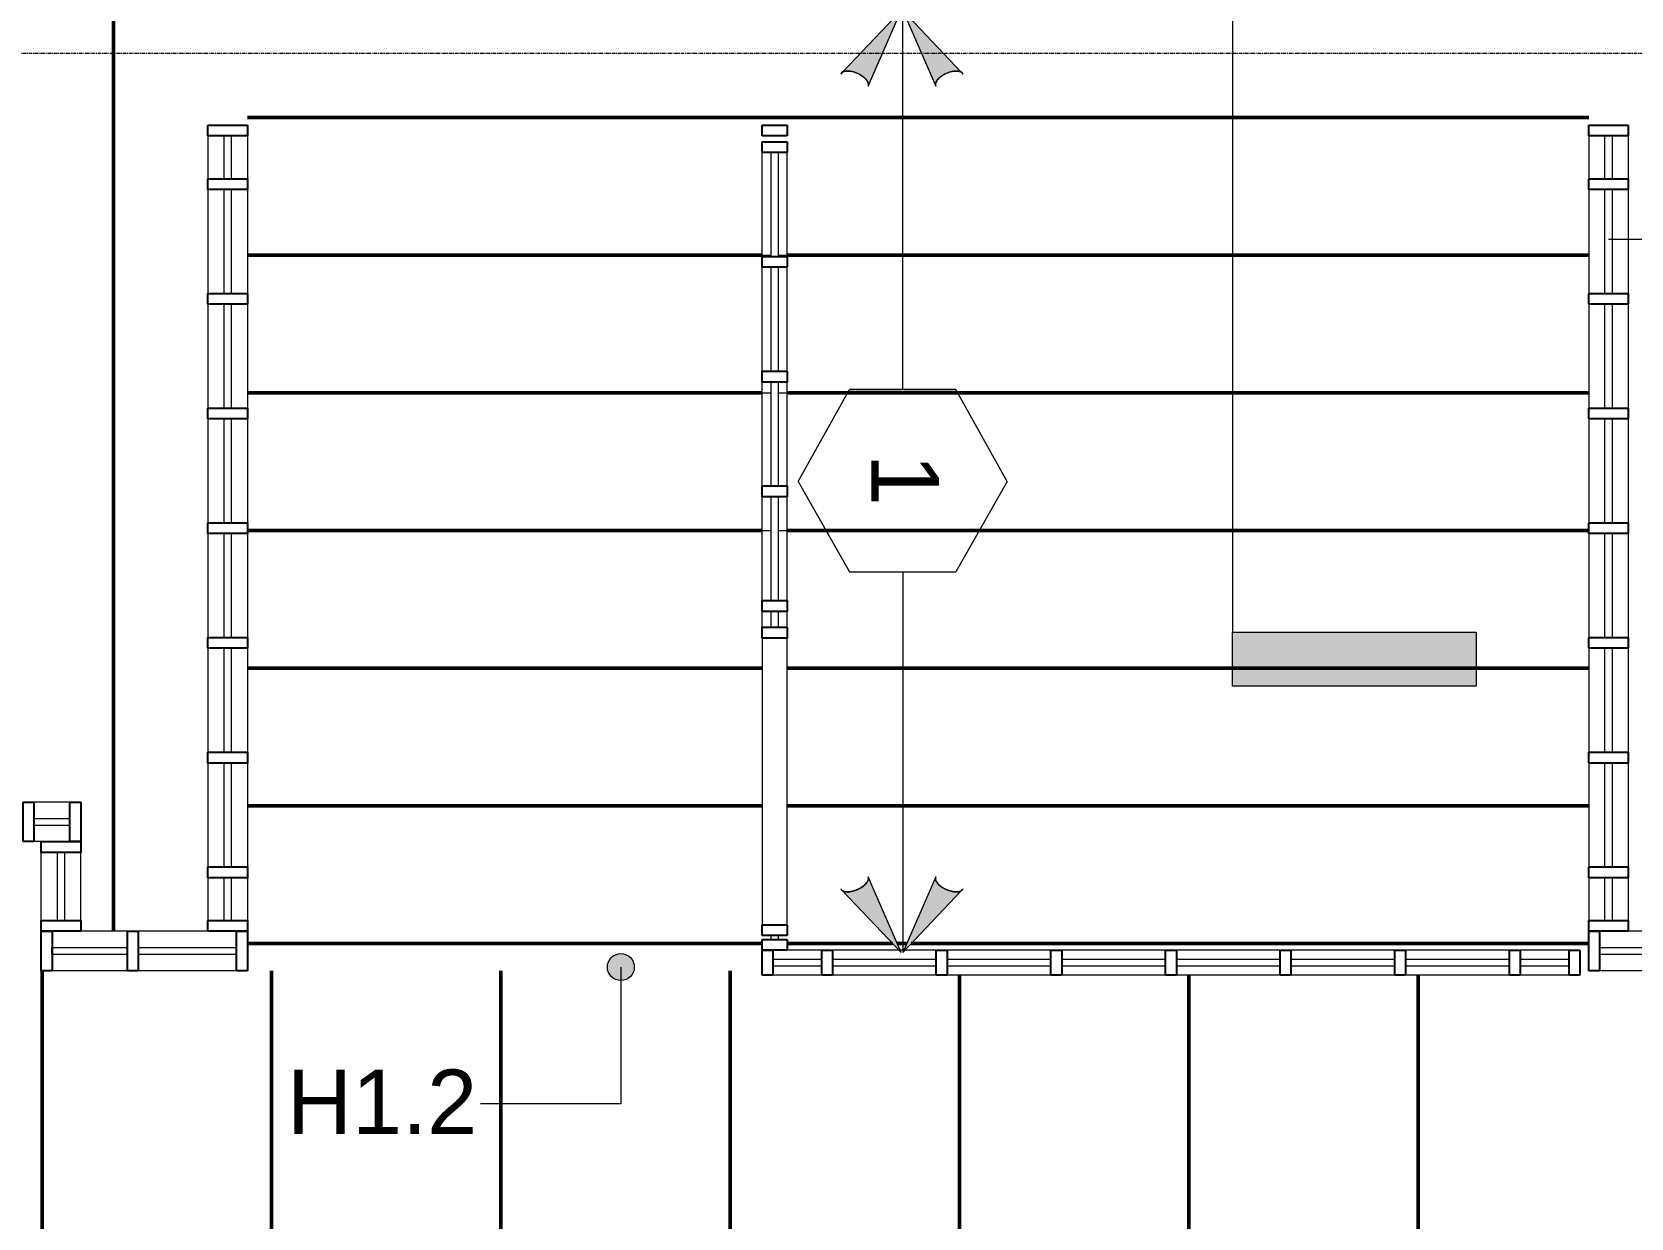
# Model space of a CAD drawing. Header units: inches. Extents: x -4036 to -1914, y 2 to 12338.
# Drawn here: x -2740 to -2516.8, y 11684.7 to 11850.2 of the extents above; entities that cross this region are included whole.
import ezdxf

# ---------------------------------------------------------------- set-up
doc = ezdxf.new("R2010")
doc.units = ezdxf.units.IN
doc.header["$MEASUREMENT"] = 0
doc.linetypes.add('Línea de rejilla', pattern=[0.875, 0.5, -0.125, 0.125, -0.125])
for name, color, linetype, lineweight in [('A-ANNO-NOTE', 131, 'Continuous', 9), ('A-DETL-GENF', 92, 'Continuous', 9), ('A-GLAZ-CURT', 52, 'Continuous', 9), ('A-GLAZ-CWMG', 51, 'Continuous', 9), ('A-WALL-IDEN', 211, 'Continuous', 9), ('G-ANNO-SYMB', 111, 'Continuous', 9), ('S-BEAM', 12, 'Continuous', 9), ('S-BEAM-ANLY', 10, 'Continuous', 50), ('S-BEAM-IDEN', 2, 'Continuous', 9), ('S-GRID', 1, 'Continuous', 9)]:
    doc.layers.add(name, color=color, linetype=linetype, lineweight=lineweight)
doc.styles.add('Arial', font='arial.ttf', dxfattribs={"height": 9.448819})
doc.styles.add('Arial_3', font='arial.ttf', dxfattribs={"height": 9})

# ---------------------------------------------------------------- blocks, each defined once
blk = doc.blocks.new('TRUSS - 22_-1509133-FRAMING PLAN - 2ND FLOOR')
at = {"layer": 'S-BEAM'}
blk.add_line((93.60625, 0), (-93.60625, 0), dxfattribs=at)
blk = doc.blocks.new('TRUSS - 22_-V1-FRAMING PLAN - 2ND FLOOR')
at = {"layer": 'S-BEAM'}
for p, q in [((19.52, 0), (-93.61, 0)), ((93.61, 0), (20.52, 0))]:
    blk.add_line(p, q, dxfattribs=at)
blk = doc.blocks.new('TRUSS - 22_-V2-FRAMING PLAN - 2ND FLOOR')
at = {"layer": 'S-BEAM'}
for p, q in [((18.27, 0), (-93.61, 0)), ((93.61, 0), (21.77, 0))]:
    blk.add_line(p, q, dxfattribs=at)
blk = doc.blocks.new('System Panel - PlyWood-1273295-FRAMING PLAN - 2ND FLOOR')
at = {"layer": 'A-GLAZ-CURT', "lineweight": 18}
for p, q in [((-3.41, -0.5), (-3.41, 0.5)), ((-3.41, 0.5), (3.41, 0.5)), ((3.41, 0.5), (3.41, -0.5)), ((3.41, -0.5), (-3.41, -0.5))]:
    blk.add_line(p, q, dxfattribs=at)
blk = doc.blocks.new('System Panel - PlyWood-765557-FRAMING PLAN - 2ND FLOOR')
at = {"layer": 'A-GLAZ-CURT', "lineweight": 18}
for p, q in [((-7.25, -0.5), (-7.25, 0.5)), ((-7.25, 0.5), (7.25, 0.5)), ((7.25, 0.5), (7.25, -0.5)), ((7.25, -0.5), (-7.25, -0.5))]:
    blk.add_line(p, q, dxfattribs=at)
blk = doc.blocks.new('Rectangular Mullion - 3 1_2_-1273291-FRAMING PLAN - 2ND FLOOR')
at = {"layer": 'A-GLAZ-CWMG'}
for p, q in [((-2525.45, 11722.11), (-2532.26, 11722.11)), ((-2525.45, 11718.61), (-2532.26, 11718.61))]:
    blk.add_line(p, q, dxfattribs=at)
blk = doc.blocks.new('Rectangular Mullion - 3 1_2_-735841-FRAMING PLAN - 2ND FLOOR')
at = {"layer": 'A-GLAZ-CWMG'}
for p, q in [((-3206.07, 10485.26), (-3206.07, 10499.76)), ((-3202.57, 10485.26), (-3202.57, 10499.76))]:
    blk.add_line(p, q, dxfattribs=at)
blk = doc.blocks.new('Rectangular Mullion - 3 1_2_-V3-FRAMING PLAN - 2ND FLOOR')
at = {"layer": 'A-GLAZ-CWMG'}
for p, q in [((-2618.98, 11722.11), (-2628.26, 11722.11)), ((-2618.29, 11722.11), (-2618.83, 11722.11)), ((-2613.76, 11722.11), (-2618.14, 11722.11)), ((-2613.76, 11718.61), (-2628.26, 11718.61))]:
    blk.add_line(p, q, dxfattribs=at)
blk = doc.blocks.new('Rectangular Mullion - 3 1_2_-1273167-FRAMING PLAN - 2ND FLOOR')
at = {"layer": 'A-GLAZ-CWMG', "lineweight": 25}
for p, q in [((0, 1.75), (-1.5, 1.75)), ((-1.5, 1.75), (-1.5, -1.75)), ((0, -1.75), (0, 1.75)), ((-1.5, -1.75), (0, -1.75))]:
    blk.add_line(p, q, dxfattribs=at)
blk = doc.blocks.new('Rectangular Mullion - 3 1_2_-1273163-FRAMING PLAN - 2ND FLOOR')
at = {"layer": 'A-GLAZ-CWMG', "lineweight": 25}
for p, q in [((-1.5, 1.75), (0, 1.75)), ((-1.5, -1.75), (-1.5, 1.75)), ((0, 1.75), (0, -1.75)), ((0, -1.75), (-1.5, -1.75))]:
    blk.add_line(p, q, dxfattribs=at)
blk = doc.blocks.new('Rectangular Mullion - 3 1_2_-1273162-FRAMING PLAN - 2ND FLOOR')
at = {"layer": 'A-GLAZ-CWMG', "lineweight": 25}
for p, q in [((0.75, 1.75), (-0.75, 1.75)), ((-0.75, 1.75), (-0.75, -1.75)), ((0.75, -1.75), (0.75, 1.75)), ((-0.75, -1.75), (0.75, -1.75))]:
    blk.add_line(p, q, dxfattribs=at)
blk = doc.blocks.new('System Panel - PlyWood-1273181-FRAMING PLAN - 2ND FLOOR')
at = {"layer": 'A-GLAZ-CURT', "lineweight": 18}
for p, q in [((-2.99, -0.5), (-2.99, 0.5)), ((-2.99, 0.5), (2.99, 0.5)), ((2.99, 0.5), (2.99, -0.5)), ((2.99, -0.5), (-2.99, -0.5))]:
    blk.add_line(p, q, dxfattribs=at)
blk = doc.blocks.new('System Panel - PlyWood-764936-FRAMING PLAN - 2ND FLOOR')
at = {"layer": 'A-GLAZ-CURT', "lineweight": 18}
for p, q in [((-7.25, -0.5), (-7.25, 0.5)), ((-7.25, 0.5), (7.25, 0.5)), ((7.25, 0.5), (7.25, -0.5)), ((7.25, -0.5), (-7.25, -0.5))]:
    blk.add_line(p, q, dxfattribs=at)
blk = doc.blocks.new('Rectangular Mullion - 5 1_2_-748981-FRAMING PLAN - 2ND FLOOR')
at = {"layer": 'A-GLAZ-CWMG'}
for p, q in [((-2522.7, 11828.21), (-2522.7, 11813.71)), ((-2517.2, 11828.21), (-2517.2, 11813.71))]:
    blk.add_line(p, q, dxfattribs=at)
blk = doc.blocks.new('Rectangular Mullion - 5 1_2_-748986-FRAMING PLAN - 2ND FLOOR')
at = {"layer": 'A-GLAZ-CWMG', "lineweight": 25}
for p, q in [((0, 2.75), (-1.5, 2.75)), ((-1.5, 2.75), (-1.5, -2.75)), ((0, -2.75), (0, 2.75)), ((-1.5, -2.75), (0, -2.75))]:
    blk.add_line(p, q, dxfattribs=at)
blk = doc.blocks.new('Rectangular Mullion - 5 1_2_-748987-FRAMING PLAN - 2ND FLOOR')
at = {"layer": 'A-GLAZ-CWMG', "lineweight": 25}
for p, q in [((-1.5, 2.75), (0, 2.75)), ((-1.5, -2.75), (-1.5, 2.75)), ((0, 2.75), (0, -2.75)), ((0, -2.75), (-1.5, -2.75))]:
    blk.add_line(p, q, dxfattribs=at)
blk = doc.blocks.new('Rectangular Mullion - 5 1_2_-748984-FRAMING PLAN - 2ND FLOOR')
at = {"layer": 'A-GLAZ-CWMG', "lineweight": 25}
for p, q in [((0.75, 2.75), (-0.75, 2.75)), ((-0.75, 2.75), (-0.75, -2.75)), ((0.75, -2.75), (0.75, 2.75)), ((-0.75, -2.75), (0.75, -2.75))]:
    blk.add_line(p, q, dxfattribs=at)
blk = doc.blocks.new('System Panel - PlyWood-764934-FRAMING PLAN - 2ND FLOOR')
at = {"layer": 'A-GLAZ-CURT', "lineweight": 18}
for p, q in [((-6.88, -0.5), (-6.88, 0.5)), ((-6.88, 0.5), (6.88, 0.5)), ((6.88, 0.5), (6.88, -0.5)), ((6.88, -0.5), (-6.88, -0.5))]:
    blk.add_line(p, q, dxfattribs=at)
blk = doc.blocks.new('System Panel - PlyWood-1273150-FRAMING PLAN - 2ND FLOOR')
at = {"layer": 'A-GLAZ-CURT', "lineweight": 18}
for p, q in [((-5.26, -0.5), (-5.26, 0.5)), ((-5.26, 0.5), (5.26, 0.5)), ((5.26, 0.5), (5.26, -0.5)), ((5.26, -0.5), (-5.26, -0.5))]:
    blk.add_line(p, q, dxfattribs=at)
blk = doc.blocks.new('Rectangular Mullion - 5 1_2_-1273148-FRAMING PLAN - 2ND FLOOR')
at = {"layer": 'A-GLAZ-CWMG'}
for p, q in [((-2726.66, 11724.74), (-2733.17, 11724.74)), ((-2726.66, 11719.24), (-2737.17, 11719.24))]:
    blk.add_line(p, q, dxfattribs=at)
blk = doc.blocks.new('Rectangular Mullion - 5 1_2_-V4-FRAMING PLAN - 2ND FLOOR')
at = {"layer": 'A-GLAZ-CWMG'}
for p, q in [((-2715.41, 11724.74), (-2725.16, 11724.74)), ((-2711.41, 11719.24), (-2725.16, 11719.24))]:
    blk.add_line(p, q, dxfattribs=at)
blk = doc.blocks.new('System Panel - PlyWood-1273104-FRAMING PLAN - 2ND FLOOR')
at = {"layer": 'A-GLAZ-CURT', "lineweight": 18}
for p, q in [((-4.75, -0.5), (-4.75, 0.5)), ((-4.75, 0.5), (4.75, 0.5)), ((4.75, 0.5), (4.75, -0.5)), ((4.75, -0.5), (-4.75, -0.5))]:
    blk.add_line(p, q, dxfattribs=at)
blk = doc.blocks.new('Rectangular Mullion - 5 1_2_-1273105-FRAMING PLAN - 2ND FLOOR')
at = {"layer": 'A-GLAZ-CWMG'}
for p, q in [((-2738.67, 11726.24), (-2738.67, 11735.74)), ((-2733.17, 11726.24), (-2733.17, 11735.74))]:
    blk.add_line(p, q, dxfattribs=at)
blk = doc.blocks.new('Rectangular Mullion - 5 1_2_-753149-FRAMING PLAN - 2ND FLOOR')
at = {"layer": 'A-GLAZ-CWMG', "lineweight": 25}
for p, q in [((0, 2.75), (-1.5, 2.75)), ((-1.5, 2.75), (-1.5, -2.75)), ((0, -2.75), (0, 2.75)), ((-1.5, -2.75), (0, -2.75))]:
    blk.add_line(p, q, dxfattribs=at)
blk = doc.blocks.new('Rectangular Mullion - 5 1_2_-753150-FRAMING PLAN - 2ND FLOOR')
at = {"layer": 'A-GLAZ-CWMG', "lineweight": 25}
for p, q in [((-1.5, 2.75), (0, 2.75)), ((-1.5, -2.75), (-1.5, 2.75)), ((0, 2.75), (0, -2.75)), ((0, -2.75), (-1.5, -2.75))]:
    blk.add_line(p, q, dxfattribs=at)
blk = doc.blocks.new('System Panel - PlyWood-1273145-FRAMING PLAN - 2ND FLOOR')
at = {"layer": 'A-GLAZ-CURT', "lineweight": 18}
for p, q in [((-6.88, -0.5), (-6.88, 0.5)), ((-6.88, 0.5), (-1.85, 0.5)), ((-1.85, 0.5), (-1.85, -0.5)), ((-1.85, -0.5), (-6.88, -0.5))]:
    blk.add_line(p, q, dxfattribs=at)
blk = doc.blocks.new('Rectangular Mullion - 5 1_2_-V5-FRAMING PLAN - 2ND FLOOR')
at = {"layer": 'A-GLAZ-CWMG'}
for p, q in [((-2734.67, 11742.74), (-2739.7, 11742.74)), ((-2738.67, 11737.24), (-2739.7, 11737.24))]:
    blk.add_line(p, q, dxfattribs=at)
blk = doc.blocks.new('Rectangular Mullion - 5 1_2_-749712-FRAMING PLAN - 2ND FLOOR')
at = {"layer": 'A-GLAZ-CWMG', "lineweight": 25}
for p, q in [((0, 2.75), (-1.5, 2.75)), ((-1.5, 2.75), (-1.5, -2.75)), ((0, -2.75), (0, 2.75)), ((-1.5, -2.75), (0, -2.75))]:
    blk.add_line(p, q, dxfattribs=at)
blk = doc.blocks.new('TRUSS - 22_-V51-FRAMING PLAN - 2ND FLOOR')
at = {"layer": 'S-BEAM'}
blk.add_line((164.15, 0), (-192.8, 0), dxfattribs=at)
blk = doc.blocks.new('Rectangular Mullion - 5 1_2_-1273184-FRAMING PLAN - 2ND FLOOR')
at = {"layer": 'A-GLAZ-CWMG'}
for p, q in [((-2715.41, 11732.21), (-2715.41, 11726.24)), ((-2709.91, 11732.21), (-2709.91, 11726.24))]:
    blk.add_line(p, q, dxfattribs=at)
blk = doc.blocks.new('Rectangular Mullion - 3 1_2_-V92-FRAMING PLAN - 2ND FLOOR')
at = {"layer": 'A-GLAZ-CWMG'}
for p, q in [((-2629.76, 11722.11), (-2634.57, 11722.11)), ((-2629.76, 11718.61), (-2636.57, 11718.61))]:
    blk.add_line(p, q, dxfattribs=at)
blk = doc.blocks.new('System Panel - PlyWood-1273176-FRAMING PLAN - 2ND FLOOR')
at = {"layer": 'A-GLAZ-CURT', "lineweight": 18}
for p, q in [((-5.5, -0.5), (-5.5, 0.5)), ((-5.5, 0.5), (5.5, 0.5)), ((5.5, 0.5), (5.5, -0.5)), ((5.5, -0.5), (-5.5, -0.5))]:
    blk.add_line(p, q, dxfattribs=at)
blk = doc.blocks.new('Rectangular Mullion - 5 1_2_-1273174-FRAMING PLAN - 2ND FLOOR')
at = {"layer": 'A-GLAZ-CWMG'}
for p, q in [((-2510.2, 11724.74), (-2517.2, 11724.74)), ((-2510.2, 11719.24), (-2521.2, 11719.24))]:
    blk.add_line(p, q, dxfattribs=at)
blk = doc.blocks.new('Rectangular Mullion - 5 1_2_-1273179-FRAMING PLAN - 2ND FLOOR')
at = {"layer": 'A-GLAZ-CWMG'}
for p, q in [((-2715.41, 10372.54), (-2715.41, 10366.56)), ((-2709.91, 10372.54), (-2709.91, 10366.56))]:
    blk.add_line(p, q, dxfattribs=at)
blk = doc.blocks.new('System Panel - PlyWood-1273351-FRAMING PLAN - 2ND FLOOR')
at = {"layer": 'A-GLAZ-CURT', "lineweight": 18}
for p, q in [((-6.88, -0.5), (-6.88, 0.5)), ((-6.88, 0.5), (-6.35, 0.5)), ((-6.35, 0.5), (-6.35, -0.5)), ((-6.35, -0.5), (-6.88, -0.5))]:
    blk.add_line(p, q, dxfattribs=at)
blk = doc.blocks.new('System Panel - PlyWood-1273353-FRAMING PLAN - 2ND FLOOR')
at = {"layer": 'A-GLAZ-CURT', "lineweight": 18}
for p, q in [((5.02, -0.5), (5.02, 0.5)), ((5.02, 0.5), (7.25, 0.5)), ((7.25, 0.5), (7.25, -0.5)), ((7.25, -0.5), (5.02, -0.5))]:
    blk.add_line(p, q, dxfattribs=at)
blk = doc.blocks.new('Rectangular Mullion - 3 1_2_-V96-FRAMING PLAN - 2ND FLOOR')
at = {"layer": 'A-GLAZ-CWMG'}
for p, q in [((-2638.07, 11767.14), (-2638.07, 11769.36)), ((-2634.57, 11767.14), (-2634.57, 11769.36))]:
    blk.add_line(p, q, dxfattribs=at)
blk = doc.blocks.new('Rectangular Mullion - 3 1_2_-1273346-FRAMING PLAN - 2ND FLOOR')
at = {"layer": 'A-GLAZ-CWMG'}
for p, q in [((-2638.07, 11738.11), (-2638.07, 11725.64)), ((-2634.57, 11725.64), (-2634.57, 11738.11))]:
    blk.add_line(p, q, dxfattribs=at)
blk = doc.blocks.new('Rectangular Mullion - 3 1_2_-735842-FRAMING PLAN - 2ND FLOOR')
at = {"layer": 'A-GLAZ-CWMG'}
for p, q in [((-2638.07, 11754.11), (-2638.07, 11738.11)), ((-2634.57, 11738.11), (-2634.57, 11754.11))]:
    blk.add_line(p, q, dxfattribs=at)
blk = doc.blocks.new('Rectangular Mullion - 3 1_2_-1273348-FRAMING PLAN - 2ND FLOOR')
at = {"layer": 'A-GLAZ-CWMG'}
for p, q in [((-2638.07, 11765.64), (-2638.07, 11754.11)), ((-2634.57, 11754.11), (-2634.57, 11765.64))]:
    blk.add_line(p, q, dxfattribs=at)
blk = doc.blocks.new('Rectangular Mullion - 3 1_2_-1273349-FRAMING PLAN - 2ND FLOOR')
at = {"layer": 'A-GLAZ-CWMG', "lineweight": 25}
for p, q in [((0, 1.75), (-1.5, 1.75)), ((-1.5, 1.75), (-1.5, -1.75)), ((0, -1.75), (0, 1.75)), ((-1.5, -1.75), (0, -1.75))]:
    blk.add_line(p, q, dxfattribs=at)
blk = doc.blocks.new('Rectangular Mullion - 3 1_2_-1273350-FRAMING PLAN - 2ND FLOOR')
at = {"layer": 'A-GLAZ-CWMG', "lineweight": 25}
for p, q in [((-1.5, 1.75), (0, 1.75)), ((-1.5, -1.75), (-1.5, 1.75)), ((0, 1.75), (0, -1.75)), ((0, -1.75), (-1.5, -1.75))]:
    blk.add_line(p, q, dxfattribs=at)
blk = doc.blocks.new('TRUSS - 22_-V111-FRAMING PLAN - 2ND FLOOR')
at = {"layer": 'S-BEAM'}
for p, q in [((0.94, 0), (-93.61, 0)), ((2.93, 0), (1.59, 0)), ((18.27, 0), (3.57, 0)), ((93.61, 0), (21.77, 0))]:
    blk.add_line(p, q, dxfattribs=at)
blk = doc.blocks.new('TRUSSES - TRUSSES-1321433-FRAMING PLAN - 2ND FLOOR')
at = {"layer": 'A-DETL-GENF'}
h = blk.add_hatch(color=256, dxfattribs=at)
h.paths.add_polyline_path([(-65.7, 0), (-57.1, -8.17), (-57.19, -7.95), (-57.24, -7.68), (-57.21, -7.02), (-57.02, -6.3), (-56.68, -5.61), (-56.25, -5.04), (-55.78, -4.68), (-55.56, -4.59), (-55.35, -4.56), (-55.16, -4.6)], flags=0)
h.paths.add_polyline_path([(-65.7, 0.23), (-55.35, 4.79), (-55.56, 4.81), (-55.78, 4.9), (-56.02, 5.06), (-56.47, 5.53), (-56.86, 6.17), (-57.13, 6.89), (-57.25, 7.59), (-57.19, 8.17), (-57.1, 8.4)], flags=0)
h = blk.add_hatch(color=256, dxfattribs=at)
h.paths.add_polyline_path([(55.16, 4.83), (65.7, 0.23), (57.1, 8.4), (57.19, 8.17), (57.24, 7.9), (57.21, 7.25), (57.02, 6.53), (56.68, 5.84), (56.25, 5.27), (55.78, 4.9), (55.56, 4.81), (55.35, 4.79)], flags=0)
h.paths.add_polyline_path([(55.16, -4.6), (55.35, -4.56), (55.56, -4.59), (55.78, -4.68), (56.02, -4.83), (56.47, -5.31), (56.86, -5.95), (57.13, -6.66), (57.25, -7.36), (57.19, -7.95), (57.1, -8.17), (65.7, 0), (60.26, -2.37)], flags=0)
for p, q in [((0, 14.61), (-12.61, 7.43)), ((0, 14.61), (12.85, 7.43)), ((-57.1, 8.4), (-65.7, 0.23)), ((-57.1, 8.4), (-56.83, 8.66)), ((-12.61, 7.43), (-12.61, -7.43)), ((12.85, -7.43), (12.85, 7.43)), ((12.85, 7.43), (12.85, -7.43)), ((57.1, 8.4), (56.83, 8.66)), ((65.7, 0.23), (57.1, 8.4)), ((-65.7, 0.23), (-55.16, 4.83)), ((55.16, 4.83), (65.7, 0.23)), ((-65.7, 0), (-57.1, -8.17)), ((-55.16, -4.6), (-65.7, 0)), ((-12.61, 0), (-65.7, 0)), ((12.85, 0), (65.7, 0)), ((65.7, 0), (55.16, -4.6)), ((57.1, -8.17), (65.7, 0)), ((-57.1, -8.17), (-56.83, -8.43)), ((0, -14.56), (-12.61, -7.43)), ((0, -14.56), (12.85, -7.43)), ((57.1, -8.17), (56.83, -8.43))]:
    blk.add_line(p, q, dxfattribs=at)
for centre, major_axis, start_param, end_param in [((-55.99, 6.74), (-0.84, 1.91), 0.527907, 1.031328), ((-55.99, 6.74), (-0.84, 1.91), 1.058732, 1.553534), ((-55.99, 6.74), (-0.84, 1.91), 0, 0.515859), ((55.99, 6.74), (0.84, 1.91), 5.767326, 6.283185), ((55.99, 6.74), (0.84, 1.91), 4.729651, 5.224453), ((55.99, 6.74), (0.84, 1.91), 5.251857, 5.755279), ((-55.99, 6.74), (-0.84, 1.91), 1.586991, 2.08013), ((-55.99, 6.74), (-0.84, 1.91), 2.111632, 2.609761), ((-55.99, 6.74), (-0.84, 1.91), 2.630892, 3.141593), ((55.99, 6.74), (0.84, 1.91), 3.141593, 3.652293), ((55.99, 6.74), (0.84, 1.91), 3.673425, 4.171554), ((55.99, 6.74), (0.84, 1.91), 4.203055, 4.696194), ((-55.99, -6.52), (0.84, 1.91), 1.588058, 2.082861), ((-55.99, -6.52), (0.84, 1.91), 1.061463, 1.554602), ((-55.99, -6.52), (0.84, 1.91), 0.531832, 1.029961), ((-55.99, -6.52), (0.84, 1.91), 0, 0.5107), ((55.99, -6.52), (-0.84, 1.91), 5.772485, 6.283185), ((55.99, -6.52), (-0.84, 1.91), 5.253224, 5.751353), ((55.99, -6.52), (-0.84, 1.91), 4.728584, 5.221723), ((55.99, -6.52), (-0.84, 1.91), 4.200325, 4.695127), ((-55.99, -6.52), (0.84, 1.91), 2.110265, 2.613686), ((-55.99, -6.52), (0.84, 1.91), 2.625734, 3.141593), ((55.99, -6.52), (-0.84, 1.91), 3.141593, 3.657452), ((55.99, -6.52), (-0.84, 1.91), 3.669499, 4.172921)]:
    blk.add_ellipse(centre, major_axis=major_axis, ratio=0.493649, start_param=start_param, end_param=end_param, dxfattribs=at)
for points, knots in [([(-55.16, 4.83), (-55.22, 4.81), (-55.34, 4.78), (-55.55, 4.8), (-55.78, 4.89), (-56.09, 5.1), (-56.48, 5.5), (-56.88, 6.16), (-57.18, 6.96), (-57.28, 7.64), (-57.22, 8.12), (-57.15, 8.31), (-57.1, 8.4)], [0, 0, 0, 0, 0.066667, 0.133333, 0.2, 0.266667, 0.4, 0.533333, 0.666667, 0.833333, 0.916667, 1, 1, 1, 1]), ([(57.1, 8.4), (57.14, 8.33), (57.2, 8.18), (57.27, 7.82), (57.24, 7.26), (57.04, 6.52), (56.71, 5.84), (56.31, 5.3), (55.9, 4.94), (55.56, 4.79), (55.32, 4.78), (55.21, 4.81), (55.16, 4.83)], [0, 0, 0, 0, 0.066667, 0.133333, 0.266667, 0.4, 0.533333, 0.65, 0.766667, 0.883333, 0.941667, 1, 1, 1, 1]), ([(-57.1, -8.17), (-57.14, -8.1), (-57.2, -7.96), (-57.27, -7.59), (-57.24, -7.03), (-57.04, -6.3), (-56.71, -5.62), (-56.31, -5.08), (-55.9, -4.71), (-55.56, -4.57), (-55.32, -4.55), (-55.21, -4.58), (-55.16, -4.6)], [0, 0, 0, 0, 0.066667, 0.133333, 0.266667, 0.4, 0.533333, 0.65, 0.766667, 0.883333, 0.941667, 1, 1, 1, 1]), ([(55.16, -4.6), (55.22, -4.58), (55.34, -4.55), (55.55, -4.57), (55.78, -4.67), (56.09, -4.87), (56.48, -5.28), (56.88, -5.93), (57.18, -6.73), (57.28, -7.41), (57.22, -7.9), (57.15, -8.09), (57.1, -8.17)], [0, 0, 0, 0, 0.066667, 0.133333, 0.2, 0.266667, 0.4, 0.533333, 0.666667, 0.833333, 0.916667, 1, 1, 1, 1])]:
    blk.add_open_spline(points, degree=3, knots=knots, dxfattribs=at)
blk = doc.blocks.new('Vista de diseño - Extremo final de sección - Rellenado-14997-FRAMING PLAN - 2ND FLOOR')
at = {"layer": 'G-ANNO-SYMB'}
blk.add_hatch(color=256, dxfattribs=at).paths.add_polyline_path([(0, 0.3543), (0, 0), (-0.0787, 0), (-0.0787, 0.3543)], flags=0)
for p, q in [((0, 0.3543), (-0.0787, 0.3543)), ((-0.0787, 0.3543), (-0.0787, 0)), ((0, 0), (0, 0.3543)), ((-0.0787, 0), (0, 0))]:
    blk.add_line(p, q, dxfattribs=at)

msp = doc.modelspace()

# ---------------------------------------------------------------- hatches: boundary and pattern name
at = {"layer": 'S-BEAM-IDEN'}
h = msp.add_hatch(color=256, dxfattribs=at)
edge = h.paths.add_edge_path(flags=0)
edge.add_arc((-2657.79, 11719.74), 1.88, 0, 360)

# ---------------------------------------------------------------- linework, layer by layer
at = {"layer": 'A-WALL-IDEN'}
msp.add_line((-2519.95, 11821.3), (-2474.84, 11821.3), dxfattribs=at)
at = {"layer": 'G-ANNO-SYMB'}
msp.add_line((-2572.41, 11873.89), (-2572.41, 11766.47), dxfattribs=at)
at = {"layer": 'S-BEAM-ANLY', "color": 7}
for p, q in [((-2728.59, 11754.74), (-2728.59, 12080.34)), ((-2679.91, 11838.24), (-2709.91, 11838.24)), ((-2552.7, 11838.24), (-2679.91, 11838.24)), ((-2522.7, 11838.24), (-2552.7, 11838.24)), ((-2679.91, 11819.05), (-2709.91, 11819.05)), ((-2638.07, 11819.05), (-2679.91, 11819.05)), ((-2552.7, 11819.05), (-2634.57, 11819.05)), ((-2522.7, 11819.05), (-2552.7, 11819.05)), ((-2679.91, 11799.85), (-2709.91, 11799.85)), ((-2638.07, 11799.85), (-2679.91, 11799.85)), ((-2552.7, 11799.85), (-2634.57, 11799.85)), ((-2522.7, 11799.85), (-2552.7, 11799.85)), ((-2679.91, 11780.65), (-2709.91, 11780.65)), ((-2638.07, 11780.65), (-2679.91, 11780.65)), ((-2552.7, 11780.65), (-2634.57, 11780.65)), ((-2522.7, 11780.65), (-2552.7, 11780.65)), ((-2679.91, 11761.45), (-2709.91, 11761.45)), ((-2638.07, 11761.45), (-2679.91, 11761.45)), ((-2552.7, 11761.45), (-2634.57, 11761.45)), ((-2522.7, 11761.45), (-2552.7, 11761.45)), ((-2728.59, 11724.74), (-2728.59, 11754.74)), ((-2679.91, 11742.25), (-2709.91, 11742.25)), ((-2638.07, 11742.25), (-2679.91, 11742.25)), ((-2552.7, 11742.25), (-2634.57, 11742.25)), ((-2522.7, 11742.25), (-2552.7, 11742.25)), ((-2679.91, 11723.05), (-2709.91, 11723.05)), ((-2638.07, 11723.05), (-2679.91, 11723.05)), ((-2619.88, 11723.05), (-2634.57, 11723.05)), ((-2617.89, 11723.05), (-2619.23, 11723.05)), ((-2552.7, 11723.05), (-2617.25, 11723.05)), ((-2522.7, 11723.05), (-2552.7, 11723.05)), ((-2738.53, 11719.24), (-2738.53, 11696.61)), ((-2706.53, 11719.24), (-2706.53, 11696.61)), ((-2674.53, 11719.24), (-2674.53, 11696.61)), ((-2642.53, 11719.24), (-2642.53, 11701.11)), ((-2610.53, 11718.61), (-2610.53, 11700.65)), ((-2578.53, 11718.61), (-2578.53, 11700.65)), ((-2546.53, 11718.61), (-2546.53, 11700.65)), ((-2642.53, 11701.11), (-2642.53, 11664.86)), ((-2610.53, 11700.65), (-2610.53, 11664.71)), ((-2578.53, 11700.65), (-2578.53, 11664.71)), ((-2546.53, 11700.65), (-2546.53, 11664.71)), ((-2738.53, 11696.61), (-2738.53, 11651.36)), ((-2706.53, 11696.61), (-2706.53, 11651.36)), ((-2674.53, 11696.61), (-2674.53, 11651.36))]:
    msp.add_line(p, q, dxfattribs=at)
at = {"layer": 'S-BEAM-IDEN'}
for p, q in [((-2657.79, 11719.74), (-2657.79, 11700.66)), ((-2657.79, 11700.66), (-2677.37, 11700.66))]:
    msp.add_line(p, q, dxfattribs=at)
msp.add_circle((-2657.79, 11719.74), 1.88, dxfattribs=at)
at = {"layer": 'S-GRID', "linetype": 'Línea de rejilla'}
msp.add_line((-1959.43, 11847.19), (-3987.13, 11847.19), dxfattribs=at)

# ---------------------------------------------------------------- block references
at = {"layer": 'A-DETL-GENF', "rotation": 89.99999999999895}
msp.add_blockref('TRUSSES - TRUSSES-1321433-FRAMING PLAN - 2ND FLOOR', (-2618.45, 11787.49), dxfattribs=at)
at = {"layer": 'A-GLAZ-CURT'}
for name, p, rotation in [('System Panel - PlyWood-1273181-FRAMING PLAN - 2ND FLOOR', (-2712.66, 11832.7), 269.9999999999998), ('System Panel - PlyWood-1273181-FRAMING PLAN - 2ND FLOOR', (-2519.95, 11832.7), 269.9999999999998), ('System Panel - PlyWood-765557-FRAMING PLAN - 2ND FLOOR', (-2636.32, 11826.11), 89.99999999999984), ('System Panel - PlyWood-764936-FRAMING PLAN - 2ND FLOOR', (-2712.66, 11820.96), 269.9999999999998), ('System Panel - PlyWood-764936-FRAMING PLAN - 2ND FLOOR', (-2519.95, 11820.96), 269.9999999999998), ('System Panel - PlyWood-765557-FRAMING PLAN - 2ND FLOOR', (-2636.32, 11810.11), 89.99999999999984), ('System Panel - PlyWood-764936-FRAMING PLAN - 2ND FLOOR', (-2712.66, 11804.96), 269.9999999999998), ('System Panel - PlyWood-764936-FRAMING PLAN - 2ND FLOOR', (-2519.95, 11804.96), 269.9999999999998), ('System Panel - PlyWood-765557-FRAMING PLAN - 2ND FLOOR', (-2636.32, 11794.11), 89.99999999999984), ('System Panel - PlyWood-764936-FRAMING PLAN - 2ND FLOOR', (-2712.66, 11788.96), 269.9999999999998), ('System Panel - PlyWood-764936-FRAMING PLAN - 2ND FLOOR', (-2519.95, 11788.96), 269.9999999999998), ('System Panel - PlyWood-765557-FRAMING PLAN - 2ND FLOOR', (-2636.32, 11778.11), 89.99999999999984), ('System Panel - PlyWood-764936-FRAMING PLAN - 2ND FLOOR', (-2712.66, 11772.96), 269.9999999999998), ('System Panel - PlyWood-764936-FRAMING PLAN - 2ND FLOOR', (-2519.95, 11772.96), 269.9999999999998), ('System Panel - PlyWood-1273353-FRAMING PLAN - 2ND FLOOR', (-2636.32, 11762.11), 89.99999999999984), ('System Panel - PlyWood-764936-FRAMING PLAN - 2ND FLOOR', (-2712.66, 11756.96), 269.9999999999998), ('System Panel - PlyWood-764936-FRAMING PLAN - 2ND FLOOR', (-2519.95, 11756.96), 269.9999999999998), ('System Panel - PlyWood-764936-FRAMING PLAN - 2ND FLOOR', (-2712.66, 11740.96), 269.9999999999998), ('System Panel - PlyWood-764936-FRAMING PLAN - 2ND FLOOR', (-2519.95, 11740.96), 269.9999999999998), ('System Panel - PlyWood-1273145-FRAMING PLAN - 2ND FLOOR', (-2741.55, 11739.99), 180), ('System Panel - PlyWood-1273104-FRAMING PLAN - 2ND FLOOR', (-2735.92, 11730.99), 90), ('System Panel - PlyWood-1273181-FRAMING PLAN - 2ND FLOOR', (-2712.66, 11729.23), 269.9999999999998), ('System Panel - PlyWood-1273181-FRAMING PLAN - 2ND FLOOR', (-2519.95, 11729.23), 269.9999999999998), ('System Panel - PlyWood-1273351-FRAMING PLAN - 2ND FLOOR', (-2636.32, 11730.49), 89.99999999999984), ('System Panel - PlyWood-1273150-FRAMING PLAN - 2ND FLOOR', (-2731.92, 11721.99), 180), ('System Panel - PlyWood-764934-FRAMING PLAN - 2ND FLOOR', (-2718.29, 11721.99), 180), ('System Panel - PlyWood-1273295-FRAMING PLAN - 2ND FLOOR', (-2633.17, 11720.36), 180), ('System Panel - PlyWood-765557-FRAMING PLAN - 2ND FLOOR', (-2621.01, 11720.36), 180), ('System Panel - PlyWood-765557-FRAMING PLAN - 2ND FLOOR', (-2605.01, 11720.36), 180), ('System Panel - PlyWood-765557-FRAMING PLAN - 2ND FLOOR', (-2589.01, 11720.36), 180), ('System Panel - PlyWood-765557-FRAMING PLAN - 2ND FLOOR', (-2573.01, 11720.36), 180), ('System Panel - PlyWood-765557-FRAMING PLAN - 2ND FLOOR', (-2557.01, 11720.36), 180), ('System Panel - PlyWood-765557-FRAMING PLAN - 2ND FLOOR', (-2541.01, 11720.36), 180), ('System Panel - PlyWood-1273295-FRAMING PLAN - 2ND FLOOR', (-2528.85, 11720.36), 180), ('System Panel - PlyWood-1273176-FRAMING PLAN - 2ND FLOOR', (-2515.7, 11721.99), 180)]:
    msp.add_blockref(name, p, dxfattribs=dict(at, rotation=rotation))
at = {"layer": 'A-GLAZ-CWMG'}
for name, p, rotation in [('Rectangular Mullion - 5 1_2_-748987-FRAMING PLAN - 2ND FLOOR', (-2712.66, 11837.19), 89.99999999999986), ('Rectangular Mullion - 5 1_2_-748987-FRAMING PLAN - 2ND FLOOR', (-2519.95, 11837.19), 89.99999999999986), ('Rectangular Mullion - 3 1_2_-1273350-FRAMING PLAN - 2ND FLOOR', (-2636.32, 11765.64), 269.9999999999998), ('Rectangular Mullion - 5 1_2_-753150-FRAMING PLAN - 2ND FLOOR', (-2735.92, 11724.74), 270), ('Rectangular Mullion - 3 1_2_-1273163-FRAMING PLAN - 2ND FLOOR', (-2636.32, 11722.11), 269.9999999999998), ('Rectangular Mullion - 3 1_2_-735841-FRAMING PLAN - 2ND FLOOR', (7887.5, 14924.69), 90), ('Rectangular Mullion - 3 1_2_-735841-FRAMING PLAN - 2ND FLOOR', (7903.5, 14924.69), 90), ('Rectangular Mullion - 3 1_2_-735841-FRAMING PLAN - 2ND FLOOR', (7919.5, 14924.69), 90), ('Rectangular Mullion - 3 1_2_-735841-FRAMING PLAN - 2ND FLOOR', (7935.5, 14924.69), 90), ('Rectangular Mullion - 3 1_2_-735841-FRAMING PLAN - 2ND FLOOR', (7951.5, 14924.69), 90)]:
    msp.add_blockref(name, p, dxfattribs=dict(at, rotation=rotation))
at = {"layer": 'A-GLAZ-CWMG', "extrusion": (0, 0, -1)}
for name, p, rotation in [('Rectangular Mullion - 3 1_2_-1273167-FRAMING PLAN - 2ND FLOOR', (2636.32, 11837.19), 90.00000000000018), ('Rectangular Mullion - 3 1_2_-1273162-FRAMING PLAN - 2ND FLOOR', (2636.32, 11834.11), 90.00000000000018), ('Rectangular Mullion - 5 1_2_-748984-FRAMING PLAN - 2ND FLOOR', (2712.66, 11828.96), 270.0000000000002), ('Rectangular Mullion - 5 1_2_-748984-FRAMING PLAN - 2ND FLOOR', (2519.95, 11828.96), 270.0000000000002), ('Rectangular Mullion - 3 1_2_-1273162-FRAMING PLAN - 2ND FLOOR', (2636.32, 11818.11), 90.00000000000018), ('Rectangular Mullion - 5 1_2_-748984-FRAMING PLAN - 2ND FLOOR', (2712.66, 11812.96), 270.0000000000002), ('Rectangular Mullion - 5 1_2_-748984-FRAMING PLAN - 2ND FLOOR', (2519.95, 11812.96), 270.0000000000002), ('Rectangular Mullion - 3 1_2_-1273162-FRAMING PLAN - 2ND FLOOR', (2636.32, 11802.11), 90.00000000000018), ('Rectangular Mullion - 5 1_2_-748984-FRAMING PLAN - 2ND FLOOR', (2712.66, 11796.96), 270.0000000000002), ('Rectangular Mullion - 5 1_2_-748984-FRAMING PLAN - 2ND FLOOR', (2519.95, 11796.96), 270.0000000000002), ('Rectangular Mullion - 3 1_2_-1273162-FRAMING PLAN - 2ND FLOOR', (2636.32, 11786.11), 90.00000000000018), ('Rectangular Mullion - 5 1_2_-748984-FRAMING PLAN - 2ND FLOOR', (2712.66, 11780.96), 270.0000000000002), ('Rectangular Mullion - 5 1_2_-748984-FRAMING PLAN - 2ND FLOOR', (2519.95, 11780.96), 270.0000000000002), ('Rectangular Mullion - 3 1_2_-1273162-FRAMING PLAN - 2ND FLOOR', (2636.32, 11770.11), 90.00000000000018), ('Rectangular Mullion - 5 1_2_-748984-FRAMING PLAN - 2ND FLOOR', (2712.66, 11764.96), 270.0000000000002), ('Rectangular Mullion - 5 1_2_-748984-FRAMING PLAN - 2ND FLOOR', (2519.95, 11764.96), 270.0000000000002), ('Rectangular Mullion - 5 1_2_-748984-FRAMING PLAN - 2ND FLOOR', (2712.66, 11748.96), 270.0000000000002), ('Rectangular Mullion - 5 1_2_-748984-FRAMING PLAN - 2ND FLOOR', (2519.95, 11748.96), 270.0000000000002), ('Rectangular Mullion - 5 1_2_-753149-FRAMING PLAN - 2ND FLOOR', (2735.92, 11737.24), 90), ('Rectangular Mullion - 5 1_2_-748984-FRAMING PLAN - 2ND FLOOR', (2712.66, 11732.96), 270.0000000000002), ('Rectangular Mullion - 5 1_2_-748984-FRAMING PLAN - 2ND FLOOR', (2519.95, 11732.96), 270.0000000000002), ('Rectangular Mullion - 5 1_2_-748986-FRAMING PLAN - 2ND FLOOR', (2712.66, 11724.74), 270.0000000000002), ('Rectangular Mullion - 3 1_2_-1273349-FRAMING PLAN - 2ND FLOOR', (2636.32, 11725.64), 90.00000000000018), ('Rectangular Mullion - 5 1_2_-748986-FRAMING PLAN - 2ND FLOOR', (2519.95, 11724.74), 270.0000000000002)]:
    msp.add_blockref(name, p, dxfattribs=dict(at, rotation=rotation))
at = {"layer": 'A-GLAZ-CWMG'}
for name, p in [('Rectangular Mullion - 5 1_2_-1273179-FRAMING PLAN - 2ND FLOOR', (0, 1463.15)), ('Rectangular Mullion - 5 1_2_-1273179-FRAMING PLAN - 2ND FLOOR', (192.71, 1463.15)), ('Rectangular Mullion - 3 1_2_-735841-FRAMING PLAN - 2ND FLOOR', (568, 1333.6)), ('Rectangular Mullion - 5 1_2_-748981-FRAMING PLAN - 2ND FLOOR', (-192.71, 0)), ('Rectangular Mullion - 5 1_2_-748981-FRAMING PLAN - 2ND FLOOR', (0, 0)), ('Rectangular Mullion - 3 1_2_-735841-FRAMING PLAN - 2ND FLOOR', (568, 1317.6)), ('Rectangular Mullion - 5 1_2_-748981-FRAMING PLAN - 2ND FLOOR', (-192.71, -16)), ('Rectangular Mullion - 5 1_2_-748981-FRAMING PLAN - 2ND FLOOR', (0, -16)), ('Rectangular Mullion - 3 1_2_-735841-FRAMING PLAN - 2ND FLOOR', (568, 1301.6)), ('Rectangular Mullion - 5 1_2_-748981-FRAMING PLAN - 2ND FLOOR', (-192.71, -32)), ('Rectangular Mullion - 5 1_2_-748981-FRAMING PLAN - 2ND FLOOR', (0, -32)), ('Rectangular Mullion - 3 1_2_-735841-FRAMING PLAN - 2ND FLOOR', (568, 1285.6)), ('Rectangular Mullion - 5 1_2_-748981-FRAMING PLAN - 2ND FLOOR', (-192.71, -48)), ('Rectangular Mullion - 5 1_2_-748981-FRAMING PLAN - 2ND FLOOR', (0, -48)), ('Rectangular Mullion - 3 1_2_-V96-FRAMING PLAN - 2ND FLOOR', (0, 0)), ('Rectangular Mullion - 3 1_2_-1273348-FRAMING PLAN - 2ND FLOOR', (0, 0)), ('Rectangular Mullion - 5 1_2_-748981-FRAMING PLAN - 2ND FLOOR', (-192.71, -64)), ('Rectangular Mullion - 5 1_2_-748981-FRAMING PLAN - 2ND FLOOR', (0, -64)), ('Rectangular Mullion - 3 1_2_-735842-FRAMING PLAN - 2ND FLOOR', (0, 0)), ('Rectangular Mullion - 5 1_2_-748981-FRAMING PLAN - 2ND FLOOR', (-192.71, -80)), ('Rectangular Mullion - 5 1_2_-748981-FRAMING PLAN - 2ND FLOOR', (0, -80)), ('Rectangular Mullion - 5 1_2_-V5-FRAMING PLAN - 2ND FLOOR', (0, 0)), ('Rectangular Mullion - 5 1_2_-748987-FRAMING PLAN - 2ND FLOOR', (-2733.17, 11739.99)), ('Rectangular Mullion - 3 1_2_-1273346-FRAMING PLAN - 2ND FLOOR', (0, 0)), ('Rectangular Mullion - 5 1_2_-1273105-FRAMING PLAN - 2ND FLOOR', (0, 0)), ('Rectangular Mullion - 5 1_2_-1273184-FRAMING PLAN - 2ND FLOOR', (0, 0)), ('Rectangular Mullion - 5 1_2_-1273184-FRAMING PLAN - 2ND FLOOR', (192.71, 0)), ('Rectangular Mullion - 5 1_2_-1273148-FRAMING PLAN - 2ND FLOOR', (0, 0)), ('Rectangular Mullion - 5 1_2_-V4-FRAMING PLAN - 2ND FLOOR', (0, 0)), ('Rectangular Mullion - 5 1_2_-748987-FRAMING PLAN - 2ND FLOOR', (-2709.91, 11721.99)), ('Rectangular Mullion - 5 1_2_-1273174-FRAMING PLAN - 2ND FLOOR', (0, 0)), ('Rectangular Mullion - 3 1_2_-V92-FRAMING PLAN - 2ND FLOOR', (0, 0)), ('Rectangular Mullion - 3 1_2_-V3-FRAMING PLAN - 2ND FLOOR', (0, 0)), ('Rectangular Mullion - 3 1_2_-1273291-FRAMING PLAN - 2ND FLOOR', (0, 0)), ('Rectangular Mullion - 3 1_2_-1273163-FRAMING PLAN - 2ND FLOOR', (-2523.95, 11720.36))]:
    msp.add_blockref(name, p, dxfattribs=at)
at = {"layer": 'A-GLAZ-CWMG', "extrusion": (0, 0, -1)}
for name, p in [('Rectangular Mullion - 5 1_2_-749712-FRAMING PLAN - 2ND FLOOR', (2741.2, 11739.99)), ('Rectangular Mullion - 5 1_2_-748986-FRAMING PLAN - 2ND FLOOR', (2738.67, 11721.99)), ('Rectangular Mullion - 5 1_2_-748984-FRAMING PLAN - 2ND FLOOR', (2725.91, 11721.99)), ('Rectangular Mullion - 5 1_2_-753149-FRAMING PLAN - 2ND FLOOR', (2522.7, 11721.99)), ('Rectangular Mullion - 3 1_2_-1273167-FRAMING PLAN - 2ND FLOOR', (2638.07, 11720.36)), ('Rectangular Mullion - 3 1_2_-1273162-FRAMING PLAN - 2ND FLOOR', (2629.01, 11720.36)), ('Rectangular Mullion - 3 1_2_-1273162-FRAMING PLAN - 2ND FLOOR', (2613.01, 11720.36)), ('Rectangular Mullion - 3 1_2_-1273162-FRAMING PLAN - 2ND FLOOR', (2597.01, 11720.36)), ('Rectangular Mullion - 3 1_2_-1273162-FRAMING PLAN - 2ND FLOOR', (2581.01, 11720.36)), ('Rectangular Mullion - 3 1_2_-1273162-FRAMING PLAN - 2ND FLOOR', (2565.01, 11720.36)), ('Rectangular Mullion - 3 1_2_-1273162-FRAMING PLAN - 2ND FLOOR', (2549.01, 11720.36)), ('Rectangular Mullion - 3 1_2_-1273162-FRAMING PLAN - 2ND FLOOR', (2533.01, 11720.36))]:
    msp.add_blockref(name, p, dxfattribs=at)
at = {"layer": 'G-ANNO-SYMB', "extrusion": (0, 0, -1), "xscale": 95.99999999999994, "yscale": 95.99999999999994, "zscale": 95.99999999999994, "rotation": 90.00000000000053}
msp.add_blockref('Vista de diseño - Extremo final de sección - Rellenado-14997-FRAMING PLAN - 2ND FLOOR', (2572.41, 11766.47), dxfattribs=at)
at = {"layer": 'S-BEAM'}
for name, p, rotation in [('TRUSS - 22_-V51-FRAMING PLAN - 2ND FLOOR', (-2728.59, 11917.54), 90.0000000000004), ('TRUSS - 22_-1509133-FRAMING PLAN - 2ND FLOOR', (-2616.3, 11838.24), 180), ('TRUSS - 22_-V1-FRAMING PLAN - 2ND FLOOR', (-2616.3, 11819.05), 180), ('TRUSS - 22_-V1-FRAMING PLAN - 2ND FLOOR', (-2616.3, 11799.85), 180), ('TRUSS - 22_-V1-FRAMING PLAN - 2ND FLOOR', (-2616.3, 11780.65), 180), ('TRUSS - 22_-V2-FRAMING PLAN - 2ND FLOOR', (-2616.3, 11761.45), 180), ('TRUSS - 22_-V2-FRAMING PLAN - 2ND FLOOR', (-2616.3, 11742.25), 180), ('TRUSS - 22_-V111-FRAMING PLAN - 2ND FLOOR', (-2616.3, 11723.05), 180)]:
    msp.add_blockref(name, p, dxfattribs=dict(at, rotation=rotation))

# ---------------------------------------------------------------- texts
at = {"layer": 'A-ANNO-NOTE', "insert": (-2613.4, 11791.4), "char_height": 9.45, "width": 8.787, "attachment_point": 1, "rotation": 270, "style": 'Arial'}
msp.add_mtext('1', dxfattribs=at)
at = {"layer": 'S-BEAM-IDEN', "insert": (-2704.39, 11705.44), "char_height": 9, "width": 32.421, "attachment_point": 1, "style": 'Arial_3'}
msp.add_mtext('H1.2', dxfattribs=at)

doc.saveas('drawing.dxf')
